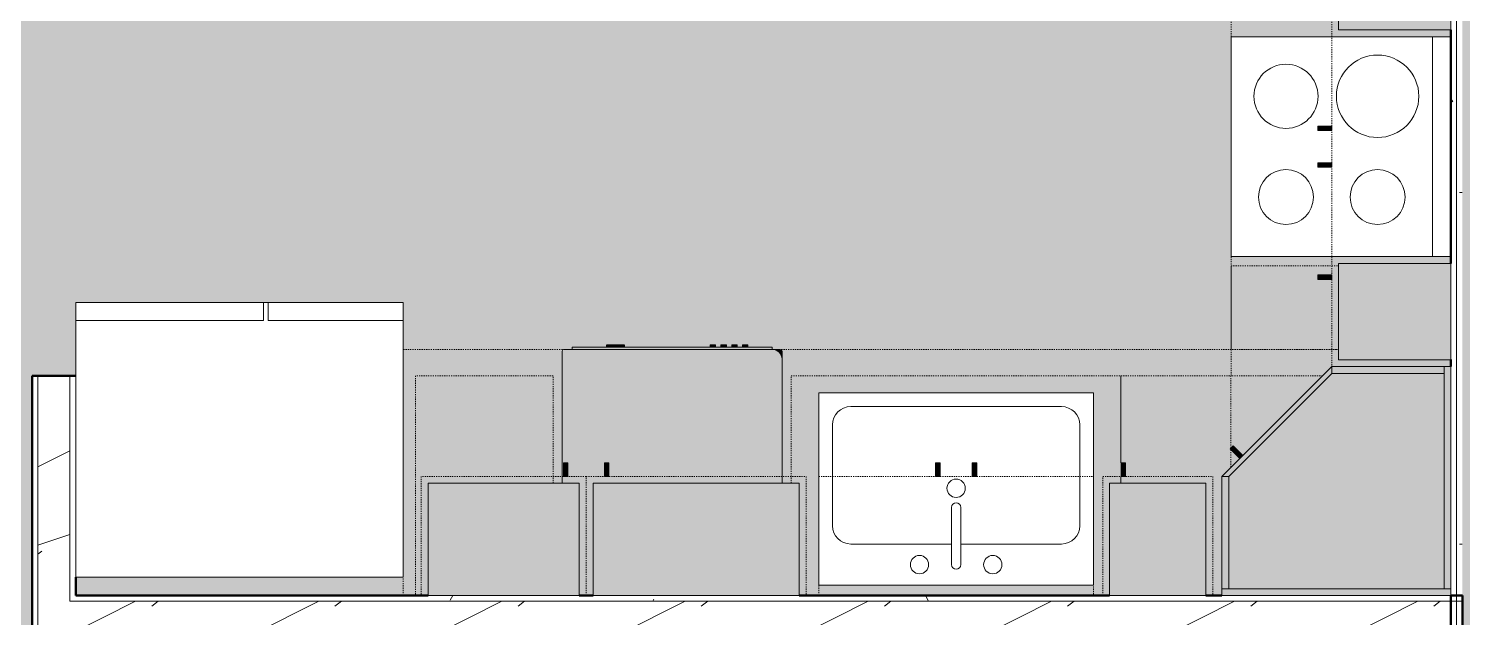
# Model space of a CAD drawing. Header units: inches. Extents: x -4294 to -464, y 9706 to 12475.
# Drawn here: x -2671.3 to -2514.9, y 10648 to 10712.3 of the extents above; entities that cross this region are included whole.
import ezdxf

# ---------------------------------------------------------------- set-up
doc = ezdxf.new("R2010")
doc.units = ezdxf.units.IN
doc.header["$MEASUREMENT"] = 0
doc.linetypes.add('Dash', pattern=[0.25, 0.125, -0.125])
for name, color, linetype, lineweight in [('0-1', 7, 'Continuous', 5), ('0-3', 90, 'Continuous', 13), ('A-AREA-PATT-5', 7, 'Continuous', 9), ('A-WALL', 113, 'Continuous', 13), ('A-WALL-3', 250, 'Continuous', 50), ('A-WALL-4', 90, 'Continuous', 13), ('A-WALL-PATT-1', 7, 'Continuous', 9), ('A-WALL-PATT-2', 8, 'Continuous', 9), ('A-WALL-PATT-5', 111, 'Continuous', 9), ('I-WALL-2', 2, 'Continuous', 50), ('P-SANR-FIXT-1', 7, 'Continuous', 9), ('Q-CASE', 31, 'Continuous', 9), ('Q-CASE-1', 53, 'Continuous', 9), ('Q-CASE-3', 7, 'Continuous', 9), ('Q-CASE-4', 7, 'Dash', 9), ('Q-CASE-HDLN-1', 7, 'Dash', 9), ('Q-SPCQ-1', 7, 'Continuous', 9), ('Q-SPCQ-2', 8, 'Continuous', 9)]:
    doc.layers.add(name, color=color, linetype=linetype, lineweight=lineweight)
pattern_1 = [(0, (0, 0), (38.4, 9.6), [1.584, -27.216, 1.584, -27.216, -153.6]), (0, (0, 0), (38.4, 9.6), [-57.6, 1.584, -56.016, 1.584, -27.216, -67.2]), (0, (0, 0), (38.4, 9.6), [-144, 1.584, -17.616, 1.584, -46.416]), (120, (14.4, 4.8), (-27.513844, 28.4553755), [1.584, -27.216, 1.584, -27.216, -153.6]), (120, (14.4, 4.8), (-27.513844, 28.4553755), [-57.6, 1.584, -56.016, 1.584, -27.216, -67.2]), (120, (14.4, 4.8), (-27.513844, 28.4553755), [-144, 1.584, -17.616, 1.584, -46.416]), (240, (19.2, 24), (-10.886156, -38.0553755), [1.584, -27.216, 1.584, -27.216, -153.6]), (240, (19.2, 24), (-10.886156, -38.0553755), [-57.6, 1.584, -56.016, 1.584, -27.216, -67.2]), (240, (19.2, 24), (-10.886156, -38.0553755), [-144, 1.584, -17.616, 1.584, -46.416])]
pattern_2 = [(216.87, (7.997, 19.992), (59.9755286, 39.9843071), [9.996, -89.964]), (206.565, (19.992, 13.994), (-19.991807, -19.992219), [22.352, -22.352]), (198.435, (19.992, 3.998), (-39.983821, -19.991955), [12.644, -50.576])]

# ---------------------------------------------------------------- blocks, each defined once
blk = doc.blocks.new('Refrigerator_-_Side-by-Side_6047 - 36_ X 30_-345559-FLOOR PLAN - 1ST FLOOR')
at = {"layer": 'Q-SPCQ-1'}
for p, q in [((17.87, 14.42), (-17.88, 14.42)), ((-17.88, 14.42), (-17.88, -15.58)), ((17.87, -15.58), (17.87, 14.42)), ((-17.88, -13.58), (-3.13, -13.58)), ((-17.88, -13.58), (-17.88, -15.58)), ((-3.13, -15.58), (-3.13, -13.58)), ((-2.63, -13.58), (17.87, -13.58)), ((-2.63, -13.58), (-2.63, -15.58)), ((17.87, -15.58), (17.87, -13.58)), ((-17.88, -15.58), (17.87, -15.58)), ((-3.13, -15.58), (-17.88, -15.58)), ((17.87, -15.58), (-2.63, -15.58))]:
    blk.add_line(p, q, dxfattribs=at)
blk = doc.blocks.new('Range - 24_ x 24_-1352610-FLOOR PLAN - 1ST FLOOR')
at = {"layer": 'Q-SPCQ-1'}
for p, q in [((0, 24), (0, 0)), ((24, 0), (24, 24)), ((0, 22), (24, 22)), ((0, 0), (24, 0))]:
    blk.add_line(p, q, dxfattribs=at)
for centre, radius, start, end in [((6.5, 16), 4.5, 360, 180), ((17.5, 16), 3, 360, 180), ((6.5, 16), 4.5, 180, 0), ((17.5, 16), 3, 180, 0), ((6.5, 6), 3.5, 360, 180), ((17.5, 6), 3, 360, 180), ((6.5, 6), 3.5, 180, 0), ((17.5, 6), 3, 180, 0)]:
    blk.add_arc(centre, radius, start, end, dxfattribs=at)
blk = doc.blocks.new('OD_CW_Countertop - OD_CW_Countertop-2217102-FLOOR PLAN - 1ST FLOOR')
at = {"layer": 'Q-CASE-HDLN-1'}
for p, q in [((0.74, 2.88), (102.83, 2.88)), ((0.74, -24), (0.74, -22))]:
    blk.add_line(p, q, dxfattribs=at)
blk = doc.blocks.new('Sink Kitchen-Single - 30_ x 21_-1372827-FLOOR PLAN - 1ST FLOOR')
at = {"layer": 'P-SANR-FIXT-1'}
for p, q in [((-14.38, 10.41), (15.62, 10.41)), ((-14.38, -10.59), (-14.38, 10.41)), ((15.62, 10.41), (15.62, -10.59)), ((-10.88, 8.91), (12.12, 8.91)), ((-12.88, -4.09), (-12.88, 6.91)), ((14.12, 6.91), (14.12, -4.09)), ((0.12, -8.34), (0.12, -2.09)), ((1.12, -8.34), (1.12, -2.09)), ((0.12, -6.09), (-10.88, -6.09)), ((12.12, -6.09), (1.12, -6.09)), ((15.62, -10.59), (-14.38, -10.59))]:
    blk.add_line(p, q, dxfattribs=at)
for centre, radius, start, end in [((-10.88, 6.91), 2, 90, 180), ((12.12, 6.91), 2, 360, 90), ((0.62, 0), 1, 360, 180), ((0.62, 0), 1, 180, 0), ((0.62, -2.09), 0.5, 360, 180), ((-10.88, -4.09), 2, 180, 270), ((12.12, -4.09), 2, 270, 0), ((-3.38, -8.34), 1, 360, 180), ((4.62, -8.34), 1, 0, 180), ((-3.38, -8.34), 1, 180, 0), ((0.62, -8.34), 0.5, 180, 0), ((4.62, -8.34), 1, 180, 0)]:
    blk.add_arc(centre, radius, start, end, dxfattribs=at)
blk = doc.blocks.new('Dishwasher_15404 - 34_ counter-V97-FLOOR PLAN - 1ST FLOOR')
at = {"layer": 'Q-SPCQ-2'}
h = blk.add_hatch(color=256, dxfattribs=at)
h.paths.add_polyline_path([(0, -3.38), (12.25, -3.38), (12.25, -24), (26.08, -23.96), (26.34, -23.86), (26.68, -23.53), (26.73, -23.46), (26.84, -23.21), (26.87, -22.91), (26.87, -0.2), (26.68, 0), (12.25, 0), (12.25, -1.88), (0, -1.88)], flags=0)
h.paths.add_polyline_path([(13, -0.63), (13, -0.14), (14.5, -0.14), (14.5, -0.63), (14, -0.63)], flags=0)
h.paths.add_polyline_path([(13, -4.63), (14.5, -4.63), (14.5, -5.11), (13, -5.11)], flags=0)
for points in [[(26.87, -1.09), (26.87, -22.91), (27.12, -22.91), (27.12, -1.09)], [(27.12, -5.81), (27.37, -5.81), (27.37, -4.86), (27.12, -4.86), (27.12, -5.55)], [(27.12, -6.06), (27.12, -6.76), (27.37, -6.76), (27.37, -5.81), (27.12, -5.81)], [(27.12, -16.74), (27.37, -16.74), (27.37, -16.15), (27.12, -16.15)], [(27.12, -17.33), (27.12, -17.92), (27.37, -17.92), (27.37, -17.33)], [(27.12, -19.1), (27.37, -19.1), (27.37, -18.51), (27.12, -18.51)], [(27.12, -20.28), (27.37, -20.28), (27.37, -19.69), (27.12, -19.69)], [(25.8, -24), (26.68, -24), (26.82, -23.94), (26.87, -23.69), (26.84, -23.21), (26.68, -23.53), (26.56, -23.69), (26.3, -23.87), (26.08, -23.96)]]:
    blk.add_hatch(color=256, dxfattribs=at).paths.add_polyline_path(points, flags=0)
at = {"layer": 'Q-SPCQ-1'}
for p, q in [((26.68, 0), (12.25, 0)), ((26.87, -22.93), (26.87, -0.2)), ((27.12, -1.09), (26.87, -1.09)), ((27.12, -1.09), (27.12, -22.91)), ((27.37, -4.82), (27.12, -4.82)), ((27.37, -4.86), (27.37, -5.81)), ((27.37, -5.81), (27.37, -6.76)), ((27.12, -6.79), (27.37, -6.79)), ((27.37, -16.15), (27.12, -16.15)), ((27.12, -16.74), (27.37, -16.74)), ((27.37, -16.15), (27.37, -16.74)), ((27.37, -17.33), (27.12, -17.33)), ((27.12, -17.92), (27.37, -17.92)), ((27.37, -18.51), (27.12, -18.51)), ((27.37, -17.33), (27.37, -17.92)), ((27.37, -18.51), (27.37, -19.1)), ((27.12, -19.1), (27.37, -19.1)), ((27.37, -19.69), (27.12, -19.69)), ((27.12, -20.28), (27.37, -20.28)), ((27.37, -19.69), (27.37, -20.28)), ((27.12, -22.91), (26.87, -22.91)), ((26.87, -23.8), (26.87, -22.93)), ((12.25, -24), (25.8, -24)), ((25.8, -24), (26.68, -24))]:
    blk.add_line(p, q, dxfattribs=at)
for centre, radius, start, end in [((26.68, -0.2), 0.197, 360, 90), ((26.68, -0.2), 0.197, 0, 90), ((25.8, -22.93), 1.07, 270, 0), ((26.68, -23.8), 0.197, 270, 0)]:
    blk.add_arc(centre, radius, start, end, dxfattribs=at)
blk = doc.blocks.new('OD_CW_Countertop - OD_CW_Countertop-2218266-FLOOR PLAN - 1ST FLOOR')
at = {"layer": 'Q-CASE-HDLN-1'}
for p, q in [((0.74, -11.75), (0.74, 0)), ((0.74, 0), (10.86, 0)), ((34.86, 0), (99.63, 0))]:
    blk.add_line(p, q, dxfattribs=at)
blk = doc.blocks.new('300 Series Wall Hung Cabinet_302 - 30_-2218432-FLOOR PLAN - 1ST FLOOR')
at = {"layer": 'Q-CASE-1'}
for points in [[(-1.76, 15.38), (-1.76, 16.87), (-2.25, 16.87), (-2.25, 15.38)], [(2.24, 15.38), (2.24, 16.87), (1.75, 16.87), (1.75, 15.38)]]:
    blk.add_hatch(color=256, dxfattribs=at).paths.add_polyline_path(points, flags=0)
at = {"layer": 'Q-CASE-3'}
for p, q in [((-1.76, 16.87), (-2.25, 16.87)), ((-2.25, 16.87), (-2.25, 15.38)), ((-1.76, 15.38), (-1.76, 16.87)), ((2.24, 16.87), (1.75, 16.87)), ((1.75, 16.87), (1.75, 15.38)), ((2.24, 15.38), (2.24, 16.87)), ((-1.76, 15.38), (-2.25, 15.38)), ((2.24, 15.38), (1.75, 15.38))]:
    blk.add_line(p, q, dxfattribs=at)
at = {"layer": 'Q-CASE-4'}
for p, q in [((-15, 2.37), (-15, 15.38)), ((-15, 15.38), (15, 15.38)), ((15, 15.38), (15, 2.37)), ((15, 2.37), (-15, 2.37))]:
    blk.add_line(p, q, dxfattribs=at)
blk = doc.blocks.new('Base Cabinet-Single Door - 12_-2208689-FLOOR PLAN - 1ST FLOOR')
at = {"layer": 'Q-CASE-4'}
for p, q in [((6.74, -12.25), (6.74, -13)), ((-5.26, -15.91), (-5.26, -14)), ((6.74, -14.5), (6.74, -24)), ((-5.26, -24), (-5.26, -16.12)), ((6.74, -24), (-5.26, -24))]:
    blk.add_line(p, q, dxfattribs=at)
blk = doc.blocks.new('Base Cabinet-Single Door - 12_-V98-FLOOR PLAN - 1ST FLOOR')
at = {"layer": 'Q-CASE-4'}
for p, q in [((-5.26, -24), (-5.26, -12.25)), ((6.74, -14), (6.74, -24)), ((6.74, -24), (-5.26, -24))]:
    blk.add_line(p, q, dxfattribs=at)
blk = doc.blocks.new('Base Cabinet-Double Door _ 1 Drawer - 36_-V99-FLOOR PLAN - 1ST FLOOR')
at = {"layer": 'Q-CASE-4'}
for p, q in [((-17.26, -13), (-17.26, -12.25)), ((18.74, -12.25), (18.74, -24)), ((-17.26, -24), (-17.26, -14.5)), ((18.74, -24), (-17.26, -24))]:
    blk.add_line(p, q, dxfattribs=at)
blk = doc.blocks.new('300 Series Wall Hung Cabinet_301 - 24_-2172111-FLOOR PLAN - 1ST FLOOR')
at = {"layer": 'Q-CASE-1'}
for points in [[(-9.51, 15.38), (-9.51, 16.87), (-10, 16.87), (-10, 15.38)], [(11.25, 2.37), (11.25, 14.63), (-11.25, 14.63), (-11.25, 2.37)]]:
    blk.add_hatch(color=256, dxfattribs=at).paths.add_polyline_path(points, flags=0)
at = {"layer": 'Q-CASE-3'}
for p, q in [((-9.51, 16.87), (-10, 16.87)), ((-10, 16.87), (-10, 15.38)), ((-9.51, 15.38), (-9.51, 16.87)), ((11.25, 14.63), (-11.25, 14.63)), ((-11.25, 14.63), (-11.25, 2.37)), ((-9.51, 15.38), (-10, 15.38)), ((11.25, 2.37), (11.25, 14.63)), ((-11.25, 2.37), (11.25, 2.37))]:
    blk.add_line(p, q, dxfattribs=at)
at = {"layer": 'Q-CASE-4'}
for p, q in [((-12, 2.37), (-12, 15.38)), ((-12, 15.38), (12, 15.38)), ((12, 15.38), (12, 2.37)), ((12, 2.37), (-12, 2.37))]:
    blk.add_line(p, q, dxfattribs=at)
blk = doc.blocks.new('300 Series Wall Hung Cabinet_301 - 18_-2171968-FLOOR PLAN - 1ST FLOOR')
at = {"layer": 'Q-CASE-1'}
for points in [[(-8.25, -2.38), (-8.25, -14.63), (8.25, -14.63), (8.25, -2.38), (6.8, -2.38)], [(-7, -15.38), (-7, -16.87), (-6.51, -16.87), (-6.51, -15.38)]]:
    blk.add_hatch(color=256, dxfattribs=at).paths.add_polyline_path(points, flags=0)
at = {"layer": 'Q-CASE-3'}
for p, q in [((8.25, -2.38), (-8.25, -2.38)), ((-8.25, -2.38), (-8.25, -14.63)), ((8.25, -14.63), (8.25, -2.38)), ((-8.25, -14.63), (8.25, -14.63)), ((-7, -15.38), (-6.51, -15.38)), ((-7, -15.38), (-7, -16.87)), ((-6.51, -16.87), (-6.51, -15.38)), ((-7, -16.87), (-6.51, -16.87))]:
    blk.add_line(p, q, dxfattribs=at)
at = {"layer": 'Q-CASE-4'}
for p, q in [((9, -2.38), (-9, -2.38)), ((-9, -2.38), (-9, -15.38)), ((9, -15.38), (9, -2.38)), ((-9, -15.38), (9, -15.38))]:
    blk.add_line(p, q, dxfattribs=at)
blk = doc.blocks.new('300 Series Wall Hung Cabinet_301 - 24_-2209253-FLOOR PLAN - 1ST FLOOR')
at = {"layer": 'Q-CASE-1'}
for points in [[(-10, 13.19), (-9.51, 13.19), (-9.51, 14.69), (-10, 14.69)], [(-11.25, 1.78), (-11.25, 0.19), (11.25, 0.19), (11.25, 12.44), (-11.25, 12.44)]]:
    blk.add_hatch(color=256, dxfattribs=at).paths.add_polyline_path(points, flags=0)
at = {"layer": 'Q-CASE-3'}
for p, q in [((-9.51, 14.69), (-10, 14.69)), ((-10, 14.69), (-10, 13.19)), ((-9.51, 13.19), (-9.51, 14.69)), ((-9.51, 13.19), (-10, 13.19)), ((11.25, 12.44), (-11.25, 12.44)), ((-11.25, 12.44), (-11.25, 0.19)), ((11.25, 0.19), (11.25, 12.44)), ((-11.25, 0.19), (11.25, 0.19))]:
    blk.add_line(p, q, dxfattribs=at)
at = {"layer": 'Q-CASE-4'}
for p, q in [((-12, 0.19), (-12, 13.19)), ((-12, 13.19), (12, 13.19)), ((12, 13.19), (12, 0.19)), ((12, 0.19), (-12, 0.19))]:
    blk.add_line(p, q, dxfattribs=at)
blk = doc.blocks.new('300 Series Wall Hung Cabinet_302 - 24_-2209275-FLOOR PLAN - 1ST FLOOR')
at = {"layer": 'Q-CASE-1'}
for points in [[(-2.25, 13.19), (-1.76, 13.19), (-1.76, 14.69), (-2.25, 14.69)], [(1.75, 13.19), (2.24, 13.19), (2.24, 14.69), (1.75, 14.69)]]:
    blk.add_hatch(color=256, dxfattribs=at).paths.add_polyline_path(points, flags=0)
at = {"layer": 'Q-CASE-3'}
for p, q in [((-1.76, 14.69), (-2.25, 14.69)), ((-2.25, 14.69), (-2.25, 13.19)), ((-1.76, 13.19), (-1.76, 14.69)), ((2.24, 14.69), (1.75, 14.69)), ((1.75, 14.69), (1.75, 13.19)), ((2.24, 13.19), (2.24, 14.69)), ((-1.76, 13.19), (-2.25, 13.19)), ((2.24, 13.19), (1.75, 13.19))]:
    blk.add_line(p, q, dxfattribs=at)
at = {"layer": 'Q-CASE-4'}
for p, q in [((-12, 0.19), (-12, 13.19)), ((-12, 13.19), (12, 13.19)), ((12, 13.19), (12, 0.19)), ((12, 0.19), (-12, 0.19))]:
    blk.add_line(p, q, dxfattribs=at)
blk = doc.blocks.new('300 Series Wall Hung Cabinet_301 - 12_-2218475-FLOOR PLAN - 1ST FLOOR')
at = {"layer": 'Q-CASE-1'}
for points in [[(-3.51, 15.38), (-3.51, 16.87), (-4, 16.87), (-4, 15.38)], [(-5.25, 2.37), (5.25, 2.37), (5.25, 14.63), (-5.25, 14.63), (-5.25, 3.13)]]:
    blk.add_hatch(color=256, dxfattribs=at).paths.add_polyline_path(points, flags=0)
at = {"layer": 'Q-CASE-3'}
for p, q in [((-3.51, 16.87), (-4, 16.87)), ((-4, 16.87), (-4, 15.38)), ((-3.51, 15.38), (-3.51, 16.87)), ((5.25, 14.63), (-5.25, 14.63)), ((-5.25, 14.63), (-5.25, 2.37)), ((-3.51, 15.38), (-4, 15.38)), ((5.25, 2.37), (5.25, 14.63)), ((-5.25, 2.37), (5.25, 2.37))]:
    blk.add_line(p, q, dxfattribs=at)
at = {"layer": 'Q-CASE-4'}
for p, q in [((-6, 2.37), (-6, 15.38)), ((-6, 15.38), (6, 15.38)), ((6, 15.38), (6, 2.37)), ((6, 2.37), (-6, 2.37))]:
    blk.add_line(p, q, dxfattribs=at)
blk = doc.blocks.new('308 - 308-2215426-FLOOR PLAN - 1ST FLOOR')
at = {"layer": 'Q-CASE'}
for points in [[(-11.25, 15.38), (0, 26.63), (0, 27.38), (-12, 15.38)], [(-10.05, 17.33), (-9.7, 17.67), (-10.76, 18.73), (-11.11, 18.39)]]:
    blk.add_hatch(color=256, dxfattribs=at).paths.add_polyline_path(points, flags=0)
at = {"layer": 'Q-CASE-1'}
for points in [[(-11.25, 3.12), (12.25, 3.12), (12.25, 26.63), (0, 26.63), (-11.25, 15.38)], [(12.25, 26.63), (12.25, 27.38), (0, 27.38), (0, 26.63), (11.45, 26.63)], [(12.25, 3.12), (13, 3.12), (13, 27.38), (12.25, 27.38), (12.25, 15.38)], [(-12, 3.12), (-11.25, 3.12), (-11.25, 15.38), (-12, 15.38), (-12, 14.63)], [(0, 2.37), (13, 2.37), (13, 3.12), (-12, 3.12), (-12, 2.37), (-11.25, 2.37)]]:
    blk.add_hatch(color=256, dxfattribs=at).paths.add_polyline_path(points, flags=0)
at = {"layer": 'Q-CASE'}
for p, q in [((0, 27.38), (-12, 15.38)), ((-11.25, 15.38), (0, 26.63)), ((0, 26.63), (0, 27.38)), ((-12, 15.38), (-11.25, 15.38))]:
    blk.add_line(p, q, dxfattribs=at)
at = {"layer": 'Q-CASE-3'}
for p, q in [((0, 26.63), (-11.25, 15.38)), ((0, 27.38), (0, 26.63)), ((12.25, 27.38), (0, 27.38)), ((12.25, 26.63), (0, 26.63)), ((0, 26.63), (12.25, 26.63)), ((12.25, 26.63), (12.25, 27.38)), ((13, 27.38), (12.25, 27.38)), ((12.25, 27.38), (12.25, 3.12)), ((12.25, 3.12), (12.25, 26.63)), ((13, 3.12), (13, 27.38)), ((-10.76, 18.73), (-11.11, 18.39)), ((-11.11, 18.39), (-10.05, 17.33)), ((-9.7, 17.67), (-10.76, 18.73)), ((-12, 15.38), (-12, 3.12)), ((-11.25, 15.38), (-12, 15.38)), ((-11.25, 15.38), (-11.25, 3.12)), ((-11.25, 3.12), (-11.25, 15.38)), ((-12, 3.12), (-11.25, 3.12)), ((13, 3.12), (-12, 3.12)), ((-12, 3.12), (-12, 2.37)), ((-12, 2.37), (13, 2.37)), ((-11.25, 3.12), (12.25, 3.12)), ((12.25, 3.12), (13, 3.12)), ((13, 2.37), (13, 3.12))]:
    blk.add_line(p, q, dxfattribs=at)
blk = doc.blocks.new('300 Series Wall Hung Cabinet_301 - 12_-2216986-FLOOR PLAN - 1ST FLOOR')
at = {"layer": 'Q-CASE-1'}
for points in [[(5.25, -1.74), (5.25, -0.19), (-5.25, -0.19), (-5.25, -12.44), (5.25, -12.44)], [(-3.51, -13.19), (-4, -13.19), (-4, -14.69), (-3.51, -14.69)]]:
    blk.add_hatch(color=256, dxfattribs=at).paths.add_polyline_path(points, flags=0)
at = {"layer": 'Q-CASE-3'}
for p, q in [((5.25, -0.19), (-5.25, -0.19)), ((-5.25, -0.19), (-5.25, -12.44)), ((5.25, -12.44), (5.25, -0.19)), ((-5.25, -12.44), (5.25, -12.44)), ((-4, -13.19), (-3.51, -13.19)), ((-4, -13.19), (-4, -14.69)), ((-3.51, -14.69), (-3.51, -13.19)), ((-4, -14.69), (-3.51, -14.69))]:
    blk.add_line(p, q, dxfattribs=at)
at = {"layer": 'Q-CASE-4'}
for p, q in [((6, -0.19), (-6, -0.19)), ((-6, -0.19), (-6, -13.19)), ((6, -13.19), (6, -0.19)), ((-6, -13.19), (6, -13.19))]:
    blk.add_line(p, q, dxfattribs=at)
blk = doc.blocks.new('Base Cabinet-Single Door _ Drawer - 15_-2213367-FLOOR PLAN - 1ST FLOOR')
at = {"layer": 'Q-CASE-4'}
for p, q in [((-6.76, 24), (-6.76, 0)), ((8.24, 24), (-6.76, 24)), ((8.24, 12.25), (8.24, 24))]:
    blk.add_line(p, q, dxfattribs=at)
blk = doc.blocks.new('CTR - 1st Phase - Unit Layouts_rvt-1-FLOOR PLAN - 1ST FLOOR')
at = {"layer": 'A-WALL-PATT-1'}
h = blk.add_hatch(dxfattribs=at)
h.set_pattern_fill('FP_3', color=256, style=0, pattern_type=2)
h.set_pattern_definition(pattern_1)
h.paths.add_polyline_path([(-2627.75, 10649.79), (-2516.12, 10649.79), (-2516.12, 10650.41), (-2666.21, 10650.41), (-2666.21, 10649.79), (-2630.46, 10649.79)], flags=0)
at = {"layer": 'A-WALL-PATT-2'}
h = blk.add_hatch(dxfattribs=at)
h.set_pattern_fill('FP_7', color=256, style=0, pattern_type=2)
h.set_pattern_definition(pattern_2)
h.paths.add_polyline_path([(-2666.87, 10565.63), (-2666.84, 10565.63), (-2666.84, 10674.41), (-2670.34, 10674.41), (-2670.34, 10565.63)], flags=0)
h = blk.add_hatch(dxfattribs=at)
h.set_pattern_fill('FP_7', color=256, style=0, pattern_type=2)
h.set_pattern_definition(pattern_2)
h.paths.add_polyline_path([(-2596.67, 10646.29), (-2514.87, 10646.29), (-2514.87, 10649.79), (-2666.84, 10649.79), (-2666.84, 10646.29), (-2613.12, 10646.29)], flags=0)
at = {"layer": 'A-WALL-3'}
for p, q in [((-2670.96, 10674.41), (-2670.96, 10565.01)), ((-2666.21, 10674.41), (-2670.96, 10674.41)), ((-2666.21, 10650.41), (-2666.21, 10652.41)), ((-2627.75, 10650.41), (-2666.21, 10650.41)), ((-2609.75, 10650.41), (-2611.25, 10650.41)), ((-2553.37, 10650.41), (-2587.25, 10650.41)), ((-2541.12, 10650.41), (-2542.87, 10650.41)), ((-2514.87, 10650.41), (-2516.12, 10650.41)), ((-2514.87, 10645.66), (-2514.87, 10650.41))]:
    blk.add_line(p, q, dxfattribs=at)
at = {"layer": 'A-WALL-4'}
for p, q in [((-2670.34, 10565.63), (-2670.34, 10674.41)), ((-2666.84, 10649.79), (-2666.84, 10674.41)), ((-2666.21, 10649.79), (-2666.84, 10649.79)), ((-2666.21, 10649.79), (-2514.87, 10649.79))]:
    blk.add_line(p, q, dxfattribs=at)
at = {"layer": '0-3'}
for name, p, rotation in [('OD_CW_Countertop - OD_CW_Countertop-2218266-FLOOR PLAN - 1ST FLOOR', (-2540.12, 10676.55), 89.99999999999376), ('300 Series Wall Hung Cabinet_301 - 24_-2209253-FLOOR PLAN - 1ST FLOOR', (-2515.94, 10723.41), 89.99999999999955), ('Range - 24_ x 24_-1352610-FLOOR PLAN - 1ST FLOOR', (-2540.12, 10711.41), 270.0000000000049), ('300 Series Wall Hung Cabinet_302 - 24_-2209275-FLOOR PLAN - 1ST FLOOR', (-2515.94, 10699.41), 89.99999999999955), ('300 Series Wall Hung Cabinet_301 - 12_-2216986-FLOOR PLAN - 1ST FLOOR', (-2515.94, 10681.41), 269.9999999999995), ('Base Cabinet-Single Door - 12_-V98-FLOOR PLAN - 1ST FLOOR', (-2516.12, 10681.15), 269.9999999999887), ('Refrigerator_-_Side-by-Side_6047 - 36_ X 30_-345559-FLOOR PLAN - 1ST FLOOR', (-2648.34, 10666.84), 180), ('Dishwasher_15404 - 34_ counter-V97-FLOOR PLAN - 1ST FLOOR', (-2613.12, 10650.41), 89.999999999993), ('Base Cabinet-Double Door _ 1 Drawer - 36_-V99-FLOOR PLAN - 1ST FLOOR', (-2569.39, 10650.41), 180), ('Base Cabinet-Single Door - 12_-2208689-FLOOR PLAN - 1ST FLOOR', (-2545.39, 10650.41), 180), ('300 Series Wall Hung Cabinet_301 - 18_-2171968-FLOOR PLAN - 1ST FLOOR', (-2619.5, 10648.04), 180)]:
    blk.add_blockref(name, p, dxfattribs=dict(at, rotation=rotation))
for name, p in [('OD_CW_Countertop - OD_CW_Countertop-2217102-FLOOR PLAN - 1ST FLOOR', (-2631.2, 10674.41)), ('308 - 308-2215426-FLOOR PLAN - 1ST FLOOR', (-2529.12, 10648.04)), ('Base Cabinet-Single Door _ Drawer - 15_-2213367-FLOOR PLAN - 1ST FLOOR', (-2622.36, 10650.41)), ('Sink Kitchen-Single - 30_ x 21_-1372827-FLOOR PLAN - 1ST FLOOR', (-2570.74, 10662.13)), ('300 Series Wall Hung Cabinet_301 - 24_-2172111-FLOOR PLAN - 1ST FLOOR', (-2598.5, 10648.04)), ('300 Series Wall Hung Cabinet_302 - 30_-2218432-FLOOR PLAN - 1ST FLOOR', (-2570.12, 10648.04)), ('300 Series Wall Hung Cabinet_301 - 12_-2218475-FLOOR PLAN - 1ST FLOOR', (-2548.12, 10648.04))]:
    blk.add_blockref(name, p, dxfattribs=at)

msp = doc.modelspace()

# ---------------------------------------------------------------- hatches: boundary and pattern name
at = {"layer": 'A-AREA-PATT-5'}
h = msp.add_hatch(color=256, dxfattribs=at)
h.paths.add_polyline_path([(-2584.1477, 10455.4394), (-2578.1, 10455.4394), (-2578.1, 10462.3906), (-2577.973, 10463.355), (-2577.6007, 10464.2537), (-2577.0086, 10465.0255), (-2576.1714, 10465.6447), (-2575.3382, 10465.9899), (-2574.2974, 10466.1168), (-2572.9854, 10466.1168), (-2573.3331, 10469.1406), (-2574.5249, 10470.1406), (-2575.0916, 10471.1406), (-2575.4494, 10472.6501), (-2575.5366, 10473.1444), (-2575.6237, 10474.1406), (-2575.4494, 10476.133), (-2574.9115, 10478.1406), (-2574.1835, 10480.1406), (-2573.2509, 10482.1406), (-2571.8635, 10484.1406), (-2570.8635, 10485.1406), (-2569.9975, 10485.6406), (-2568.6237, 10486.1406), (-2567.6237, 10486.1406), (-2566.25, 10485.6406), (-2565.384, 10485.1406), (-2564.384, 10484.1406), (-2562.9965, 10482.1406), (-2562.0639, 10480.1406), (-2561.336, 10478.1406), (-2560.798, 10476.133), (-2560.6237, 10474.1406), (-2560.798, 10472.6501), (-2560.8879, 10472.1406), (-2561.1558, 10471.1406), (-2561.7226, 10470.1406), (-2562.9144, 10469.1406), (-2563.2621, 10466.1168), (-2561.8737, 10466.1168), (-2560.9093, 10465.9899), (-2560.0106, 10465.6176), (-2559.2389, 10465.0255), (-2558.6467, 10464.2537), (-2558.2745, 10463.355), (-2558.1475, 10462.3906), (-2558.1475, 10455.4394), (-2552.1237, 10455.4394), (-2552.1237, 10456.8003), (-2547.3737, 10456.8003), (-2547.3737, 10455.4394), (-2516.1237, 10455.4394), (-2516.1237, 10477.1753), (-2547.3737, 10477.1753), (-2547.3737, 10476.8003), (-2552.1237, 10476.8003), (-2552.1237, 10481.9253), (-2516.1237, 10481.9253), (-2516.1237, 10517.9144), (-2600.7015, 10517.9144), (-2600.7015, 10518.7894), (-2564.7015, 10518.7894), (-2564.7015, 10521.7894), (-2600.7015, 10521.7894), (-2600.7015, 10522.6644), (-2516.1237, 10522.6644), (-2516.1237, 10645.6644), (-2637.4626, 10645.6644), (-2637.4626, 10640.3519), (-2636.7126, 10640.3519), (-2636.7126, 10637.8519), (-2637.4626, 10637.8519), (-2637.4626, 10637.6019), (-2638.8376, 10637.6019), (-2638.8376, 10608.6019), (-2637.4626, 10608.6019), (-2637.4199, 10577.3519), (-2636.7126, 10577.3519), (-2636.7126, 10574.8519), (-2637.4626, 10574.8519), (-2637.4626, 10565.0098), (-2644.5237, 10565.0098), (-2644.5237, 10561.6644), (-2649.2737, 10561.6644), (-2649.2737, 10562.1644), (-2651.2217, 10562.1644), (-2651.2217, 10523.7686), (-2650.9717, 10523.7686), (-2650.9717, 10487.7686), (-2651.2217, 10487.7686), (-2651.2217, 10486.1644), (-2649.2737, 10486.1644), (-2649.2737, 10525.6644), (-2644.5237, 10525.6644), (-2644.5237, 10522.6644), (-2634.7015, 10522.6644), (-2634.7015, 10517.9144), (-2644.5237, 10517.9144), (-2644.5237, 10478.6644), (-2586.1237, 10478.6644), (-2586.1237, 10455.4394), (-2584.3642, 10455.4394)], flags=0)
h.paths.add_polyline_path([(-2673.3487, 10473.3894), (-2673.3487, 10473.4519), (-2672.7237, 10473.4519), (-2672.7237, 10475.3894), (-2670.7237, 10475.3894), (-2670.7237, 10476.3894), (-2649.2737, 10476.3894), (-2649.2737, 10484.6644), (-2651.2217, 10484.6628), (-2651.243, 10483.6644), (-2652.4717, 10483.6644), (-2652.4717, 10484.6644), (-2652.7448, 10484.6644), (-2652.7217, 10486.1644), (-2652.4717, 10486.1644), (-2652.4717, 10487.7686), (-2652.7217, 10487.7686), (-2652.7217, 10490.1068), (-2652.8987, 10490.1068), (-2652.8987, 10491.6068), (-2652.7217, 10491.6068), (-2652.7217, 10519.9304), (-2652.8987, 10519.9304), (-2652.8987, 10520.0466), (-2652.9717, 10520.0984), (-2652.9717, 10520.4216), (-2653.2217, 10520.4216), (-2653.2217, 10520.0333), (-2653.4717, 10520.0835), (-2653.4717, 10523.0257), (-2653.2217, 10522.971), (-2653.2217, 10520.7752), (-2652.9717, 10520.8233), (-2652.9717, 10521.1502), (-2652.8987, 10521.1502), (-2652.8987, 10521.4304), (-2652.7217, 10521.4304), (-2652.7217, 10523.7686), (-2652.4717, 10523.7686), (-2652.4717, 10562.1644), (-2652.7448, 10562.1644), (-2652.7448, 10563.6644), (-2652.4717, 10563.6644), (-2652.4504, 10564.6644), (-2651.2217, 10564.6644), (-2651.2217, 10563.6644), (-2649.2737, 10563.6644), (-2649.2737, 10565.0098), (-2670.9626, 10565.0098), (-2670.9626, 10674.4144), (-2666.2126, 10674.4144), (-2666.2126, 10682.4144), (-2630.4626, 10682.4144), (-2630.4626, 10652.4144), (-2666.2126, 10652.4144), (-2666.2126, 10650.4144), (-2627.7487, 10650.4144), (-2627.7487, 10662.6644), (-2613.1237, 10662.6644), (-2613.1237, 10677.0925), (-2612.9269, 10677.2894), (-2612.0308, 10677.2894), (-2612.0308, 10677.5394), (-2608.2662, 10677.5394), (-2608.2662, 10677.7894), (-2606.3647, 10677.7894), (-2606.3647, 10677.5394), (-2596.9737, 10677.5394), (-2596.9737, 10677.7894), (-2596.3832, 10677.7894), (-2596.3832, 10677.5394), (-2595.7926, 10677.5394), (-2595.7926, 10677.7894), (-2595.202, 10677.7894), (-2595.202, 10677.5394), (-2594.6115, 10677.5394), (-2594.6115, 10677.7894), (-2594.0209, 10677.7894), (-2594.0209, 10677.5394), (-2593.4304, 10677.5394), (-2593.4304, 10677.7894), (-2592.8398, 10677.7894), (-2592.8398, 10677.5394), (-2590.2167, 10677.5394), (-2590.1956, 10677.2894), (-2589.2673, 10677.2673), (-2589.1814, 10677.2317), (-2589.1237, 10677.0925), (-2589.1237, 10662.6644), (-2587.2487, 10662.6644), (-2587.2487, 10650.4144), (-2553.3737, 10650.4144), (-2553.3737, 10662.6644), (-2542.8737, 10662.6644), (-2542.8737, 10650.4144), (-2541.1237, 10650.4144), (-2541.1237, 10663.4144), (-2539.171, 10665.3671), (-2540.2312, 10666.4272), (-2539.8784, 10666.7653), (-2538.8256, 10665.7125), (-2529.1237, 10675.4144), (-2516.1237, 10675.4144), (-2516.1237, 10676.1644), (-2528.3737, 10676.1644), (-2528.3737, 10686.6644), (-2516.1237, 10686.6644), (-2516.1237, 10687.4144), (-2540.1237, 10687.4144), (-2540.1237, 10711.4144), (-2516.1237, 10711.4144), (-2516.1237, 10712.1644), (-2528.3737, 10712.1644), (-2528.3737, 10734.6644), (-2516.1237, 10734.6644), (-2516.1237, 10736.1644), (-2528.3737, 10736.1644), (-2528.3737, 10758.6644), (-2516.1237, 10758.6644), (-2516.1237, 10760.1644), (-2528.3737, 10760.1644), (-2528.3737, 10773.6644), (-2516.1237, 10773.6644), (-2516.1237, 10776.1769), (-2547.6251, 10776.1769), (-2547.6251, 10781.5519), (-2542.8751, 10781.5519), (-2542.8751, 10780.9269), (-2516.1237, 10780.9269), (-2516.1237, 10812.8644), (-2542.8751, 10812.8644), (-2542.8751, 10811.5519), (-2547.6251, 10811.5519), (-2547.6251, 10812.8644), (-2674.698, 10812.8644), (-2674.698, 10780.5894), (-2649.2987, 10780.5894), (-2649.2987, 10720.5894), (-2679.2987, 10720.5894), (-2679.2987, 10780.5894), (-2680.7455, 10780.5894), (-2680.7455, 10785.3394), (-2679.448, 10785.3394), (-2679.448, 10812.8644), (-2711.7237, 10812.8644), (-2711.7237, 10785.3394), (-2710.7455, 10785.3394), (-2710.7455, 10780.5894), (-2711.7237, 10780.5894), (-2711.7237, 10476.3894), (-2710.7237, 10476.3894), (-2710.7237, 10475.3894), (-2708.7237, 10475.3894), (-2708.7237, 10473.4519), (-2708.0987, 10473.4519), (-2708.0987, 10473.3894), (-2677.968, 10473.3894)], flags=0)
h.paths.add_polyline_path([(-2706.9737, 10475.3894), (-2708.7237, 10475.3894), (-2708.7237, 10511.3894), (-2706.9737, 10511.3894), (-2706.9737, 10476.3894)], flags=0)
h.paths.add_polyline_path([(-2517.673, 10540.7326), (-2535.673, 10540.7326), (-2535.673, 10558.7326), (-2517.673, 10558.7326)], flags=0)
h.paths.add_polyline_path([(-2517.673, 10561.6644), (-2596.673, 10561.6644), (-2596.673, 10621.6644), (-2517.673, 10621.6644), (-2517.673, 10619.5967)], flags=0)
h.paths.add_polyline_path([(-2648.6487, 10569.7598), (-2642.2126, 10569.7598), (-2642.2126, 10574.8519), (-2642.9626, 10574.8519), (-2642.9626, 10577.3519), (-2642.2126, 10577.3519), (-2642.2126, 10577.6019), (-2638.8376, 10577.6019), (-2638.8376, 10606.6019), (-2640.2126, 10606.6019), (-2640.2126, 10637.6019), (-2642.2126, 10637.6019), (-2642.2126, 10637.8519), (-2642.9626, 10637.8519), (-2642.9626, 10640.3519), (-2642.2126, 10640.3519), (-2642.2126, 10645.6644), (-2666.2126, 10645.6644), (-2666.2126, 10569.7598), (-2650.4035, 10569.7598)], flags=0)
h.paths.add_polyline_path([(-2517.673, 10624.6644), (-2535.673, 10624.6644), (-2535.673, 10642.6644), (-2517.673, 10642.6644)], flags=0)
h.paths.add_polyline_path([(-2567.7102, 10651.5394), (-2585.1237, 10651.5394), (-2585.1237, 10672.5394), (-2555.1237, 10672.5394), (-2555.1237, 10651.5394)], flags=0)
h.paths.add_polyline_path([(-2551.6353, 10663.4144), (-2552.1237, 10663.4144), (-2552.1237, 10664.9137), (-2551.6353, 10664.9137), (-2551.6353, 10664.4148)], flags=0)
h.paths.add_polyline_path([(-2530.623, 10684.926), (-2530.623, 10685.4144), (-2529.1237, 10685.4144), (-2529.1237, 10684.926), (-2530.1242, 10684.926)], flags=0)
h.paths.add_polyline_path([(-2695.2987, 10702.0997), (-2711.4237, 10702.0997), (-2711.4237, 10774.0997), (-2695.2987, 10774.0997), (-2695.2987, 10756.0997), (-2699.2987, 10756.0997), (-2699.2987, 10720.0997), (-2695.2987, 10720.0997), (-2695.2987, 10702.5372)], flags=0)
h.paths.add_polyline_path([(-2529.1237, 10713.4144), (-2530.623, 10713.4144), (-2530.623, 10713.9028), (-2529.1237, 10713.9028)], flags=0)
h.paths.add_polyline_path([(-2633.6548, 10717.9567), (-2633.6548, 10723.9567), (-2634.6548, 10723.9567), (-2634.6548, 10795.9567), (-2633.6548, 10795.9567), (-2633.6548, 10801.9567), (-2598.6548, 10801.9567), (-2598.6548, 10717.9567), (-2606.1548, 10717.9567)], flags=0)
h.paths.add_polyline_path([(-2530.623, 10737.4144), (-2530.623, 10737.9028), (-2529.1237, 10737.9028), (-2529.1237, 10737.4144), (-2530.1242, 10737.4144)], flags=0)
h.paths.add_polyline_path([(-2530.1242, 10761.4144), (-2530.623, 10761.4144), (-2530.623, 10761.9028), (-2529.1237, 10761.9028), (-2529.1237, 10761.4144)], flags=0)
h.paths.add_polyline_path([(-2528.3737, 10784.5519), (-2543.7126, 10784.5519), (-2543.7126, 10809.5519), (-2517.7126, 10809.5519), (-2517.7126, 10784.5519), (-2525.8781, 10784.5519)], flags=0)
h.paths.add_polyline_path([(-2708.1205, 10786.7394), (-2708.4827, 10786.7394), (-2708.4827, 10787.2394), (-2709.4955, 10787.2394), (-2709.4955, 10812.4894), (-2681.4955, 10812.4894), (-2681.4955, 10787.2394), (-2691.004, 10787.2394), (-2691.029, 10786.7394), (-2691.487, 10786.7394), (-2691.487, 10787.2394), (-2707.7583, 10787.2394), (-2707.7958, 10786.7394), (-2708.0235, 10786.7394)], flags=0)
at = {"layer": 'A-WALL-PATT-5'}
h = msp.add_hatch(dxfattribs=at)
h.set_pattern_fill('FP_3', color=256, style=0, pattern_type=2)
h.set_pattern_definition(pattern_1)
h.paths.add_polyline_path([(-2515.4987, 10455.4394), (-2515.4987, 10646.2894), (-2516.1237, 10646.2894), (-2516.1237, 10455.4394)], flags=0)
h.paths.add_polyline_path([(-2516.1237, 10649.7894), (-2515.4987, 10649.7894), (-2515.4987, 10813.2394), (-2516.1237, 10813.2394), (-2516.1237, 10650.4144)], flags=0)
h = msp.add_hatch(dxfattribs=at)
h.set_pattern_fill('FP_3', color=256, style=0, pattern_type=2)
h.set_pattern_definition(pattern_1)
h.paths.add_polyline_path([(-2515.4987, 10454.8144), (-2514.8737, 10454.8174), (-2514.8737, 10646.2894), (-2515.4987, 10646.2894), (-2515.4987, 10455.4394)], flags=0)
h.paths.add_polyline_path([(-2515.4987, 10649.7894), (-2514.8737, 10649.7894), (-2514.8737, 10813.2394), (-2515.4987, 10813.2394), (-2515.4987, 10651.1644)], flags=0)
h = msp.add_hatch(dxfattribs=at)
h.set_pattern_fill('FP_19', color=256, style=0, pattern_type=2)
h.set_pattern_definition([(161.57, (0.6, 0.6), (-4.80033747, -0.00041462), [0, -34.152, 3.792, 0]), (18.43, (-0.6, 0.6), (-4.80033747, 0.00041462), [0, -34.152, 3.792, 0]), (108.43, (0.6, 0.6), (2.39913218, -12.00105099), [11.382, -26.562]), (71.57, (-0.6, 0.6), (2.39913218, 12.00105099), [11.382, -26.562])])
h.paths.add_polyline_path([(-2514.8737, 10454.1894), (-2511.3737, 10454.1894), (-2511.3737, 10813.2394), (-2514.8737, 10813.2394), (-2514.8737, 10454.8144)], flags=0)

# ---------------------------------------------------------------- linework, layer by layer
at = {"layer": 'A-WALL'}
msp.add_line((-2515.4987, 10813.2394), (-2515.4987, 10454.8144), dxfattribs=at)
at = {"layer": 'I-WALL-2'}
for p, q in [((-2516.1237, 10712.1644), (-2516.1237, 10686.6644)), ((-2516.1237, 10676.1644), (-2516.1237, 10675.4144)), ((-2516.1237, 10650.4144), (-2516.1237, 10455.4394))]:
    msp.add_line(p, q, dxfattribs=at)

# ---------------------------------------------------------------- block references
at = {"layer": '0-1'}
msp.add_blockref('CTR - 1st Phase - Unit Layouts_rvt-1-FLOOR PLAN - 1ST FLOOR', (0, 0), dxfattribs=at)

doc.saveas('drawing.dxf')
